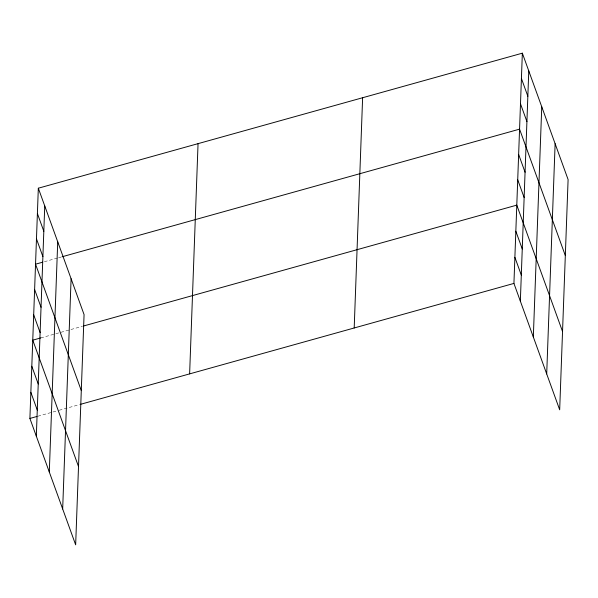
<?xml version="1.0" encoding="UTF-8"?>
<svg xmlns="http://www.w3.org/2000/svg" width="598" height="598" viewBox="0 0 598 598"><rect width="100%" height="100%" fill="white"/><g stroke="black" fill="none" stroke-linecap="round" stroke-linejoin="round"><path stroke-width="0.45" stroke-dasharray="2.99 2.24" d="M44.416 261.707L57.729 257.992M58.611 257.745L61.28 257.005M40.746 337.93L82.457 326.299M37.883 416.215L58.298 410.52M59.187 410.273L79.594 404.577"/><path stroke-width="0.9" d="M38.324 188.206L84.071 314.585L75.654 544.823L29.9 418.443L38.324 188.206L522.346 53.177L568.1 179.557L559.676 409.794L513.929 283.415L522.346 53.177M36.321 436.181L44.745 205.944M49.298 472.039L57.722 241.801M62.67 508.973L71.095 278.735M189.626 373.877L198.05 143.647M354.195 327.973L362.62 97.736M520.35 301.153L528.774 70.915M533.326 337.01L541.751 106.773M546.699 373.944L555.123 143.707M42.645 262.201L35.544 264.181L81.291 390.569M62.162 256.751L519.572 129.153L565.319 255.54M40.746 337.93L32.763 340.157L78.517 466.545M83.346 326.052L516.792 205.129L562.539 331.516M29.9 418.443L37.001 416.462M80.483 404.33L513.929 283.415M521.426 78.502L527.847 96.248M520.499 103.828L526.92 121.573M518.645 154.478L525.066 172.224M517.719 179.804L524.14 197.549M515.835 231.224L522.263 248.97M514.885 257.319L521.307 275.065M37.397 213.531L43.818 231.276M36.471 238.856L42.892 256.602M34.617 289.507L41.038 307.252M33.69 314.832L40.111 332.578M31.806 366.253L38.235 383.998M30.857 392.348L37.278 410.093"/></g></svg>
